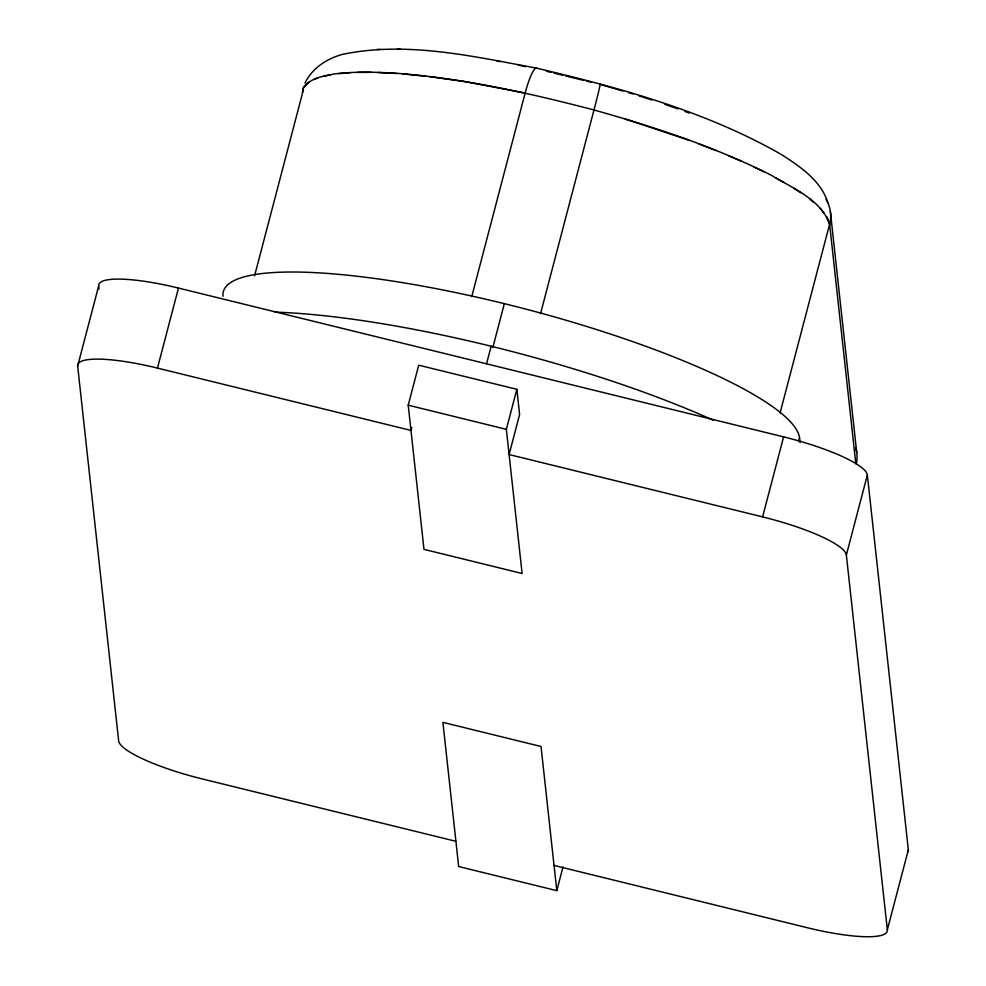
<?xml version="1.0" encoding="UTF-8"?>
<svg xmlns="http://www.w3.org/2000/svg" width="986" height="986" viewBox="0 0 986 986"><rect width="100%" height="100%" fill="white"/><g stroke="black" fill="none" stroke-linecap="round" stroke-linejoin="round"><path stroke-width="1.48" d="M302.394 93.177L303.294 87.976L308.815 82.195M302.431 93.128L303.626 87.286C310.898 77.845 323.408 76.132 334.34 73.938C356.242 71.263 378.353 72.077 400.316 73.568C465.934 78.979 530.406 93.325 593.979 109.976C654.605 127.009 714.813 146.852 771.188 175.2C792.337 188.227 820.611 198.975 829.62 224.167L855.811 463.691M455.902 841.304L202.401 778.977A84.451 16.984 14.7 0 1 118.653 740.843L77.66 366.003L98.662 285.989A84.451 16.984 14.7 0 1 178.466 288.072L783.599 436.872A84.451 16.984 14.7 0 1 867.347 474.993L908.34 849.833A84.451 16.984 14.7 0 1 907.896 852.015M77.66 366.003A84.451 16.984 14.7 0 1 157.464 368.098L178.466 288.072M254.598 275.772L302.16 94.471M516.849 389.31L506.348 429.329L522.112 573.495L423.98 549.362L408.216 405.197L418.717 365.19L516.849 389.31L519.597 414.539L509.109 454.558L762.609 516.886A84.451 16.984 14.7 0 1 846.358 555.007L887.338 929.847A84.451 16.984 14.7 0 1 807.534 927.764L554.033 865.425M411.754 427.468L410.977 430.426L157.464 368.098M471.739 296.65L525.156 93.054A33.857 5.78 -77.3 0 1 536.963 68.317M486.579 363.698L491.151 346.234M492.889 347.294L504.339 303.651A297.772 59.875 14.7 0 1 799.547 438.067L800.053 442.652M540.574 313.573L593.979 109.976A33.857 0.715 -75.1 0 0 599.932 84.439M556.794 890.654L541.031 746.488L442.899 722.368L458.663 866.534L556.794 890.654L563.006 866.953M780.099 412.887L829.62 224.167A33.795 32.895 -14 0 0 825.985 199.246M762.609 516.886L783.599 436.872M798.783 440.976L799.547 438.067M846.358 555.007L867.347 474.993M887.338 929.847L908.34 849.833M304.994 83.181C311.946 68.256 326.908 58.63 342.401 54.39C406.676 40.919 472.886 56.375 536.236 68.071C620.576 87.976 705.791 111.27 781.516 154.58C800.188 166.659 821.178 180.623 827.969 203.067M314.189 79.459L317.936 77.832M323.383 76.403L330.791 74.689M338.913 73.654L350.129 72.705M357.524 72.409L371.118 72.348M376.923 49.423L380.559 49.411M397.346 49.312L400.636 49.3M378.156 72.508L396.902 73.519M402.682 73.925L425.373 76.193M429.686 76.674L464.332 81.505L525.156 93.054M518.118 65.101L525.6 66.617M546.478 71.238L550.928 72.335M553.898 73.063L562.809 75.256M565.779 75.984L583.601 80.371M586.571 81.098L591.033 82.195M408.216 405.197L506.348 429.329M601.374 84.796L622.905 91.008M625.173 118.973L688.857 140.172M698.778 143.907L716.082 150.575M728.494 155.714L741.386 161.236M753.933 166.991L763.928 171.81M775.588 177.8L783.895 182.385M793.878 188.277L800.731 192.763M809.999 199.271L813.364 202.192M820.167 208.231L824.123 213.198M826.712 216.501L829.62 224.167M830.335 211.324L856.698 452.34M98.662 285.989L98.994 289.046M223.033 296.318A297.772 59.875 14.7 0 1 504.339 303.651M274.983 312.131A323.161 64.977 14.7 0 1 713.457 420.295M855.786 448.1A33.795 33.068 2.3 0 1 856.316 463.814M628.637 92.659A238.526 47.969 14.7 0 1 633.037 94.003M638.866 95.815A238.526 47.969 14.7 0 1 651.82 99.968M664.847 104.331A238.526 47.969 14.7 0 1 677.85 108.891M684.888 111.443A238.526 47.969 14.7 0 1 689.276 113.07M497.03 61.083A238.526 47.969 14.7 0 1 500.038 61.613"/></g></svg>
